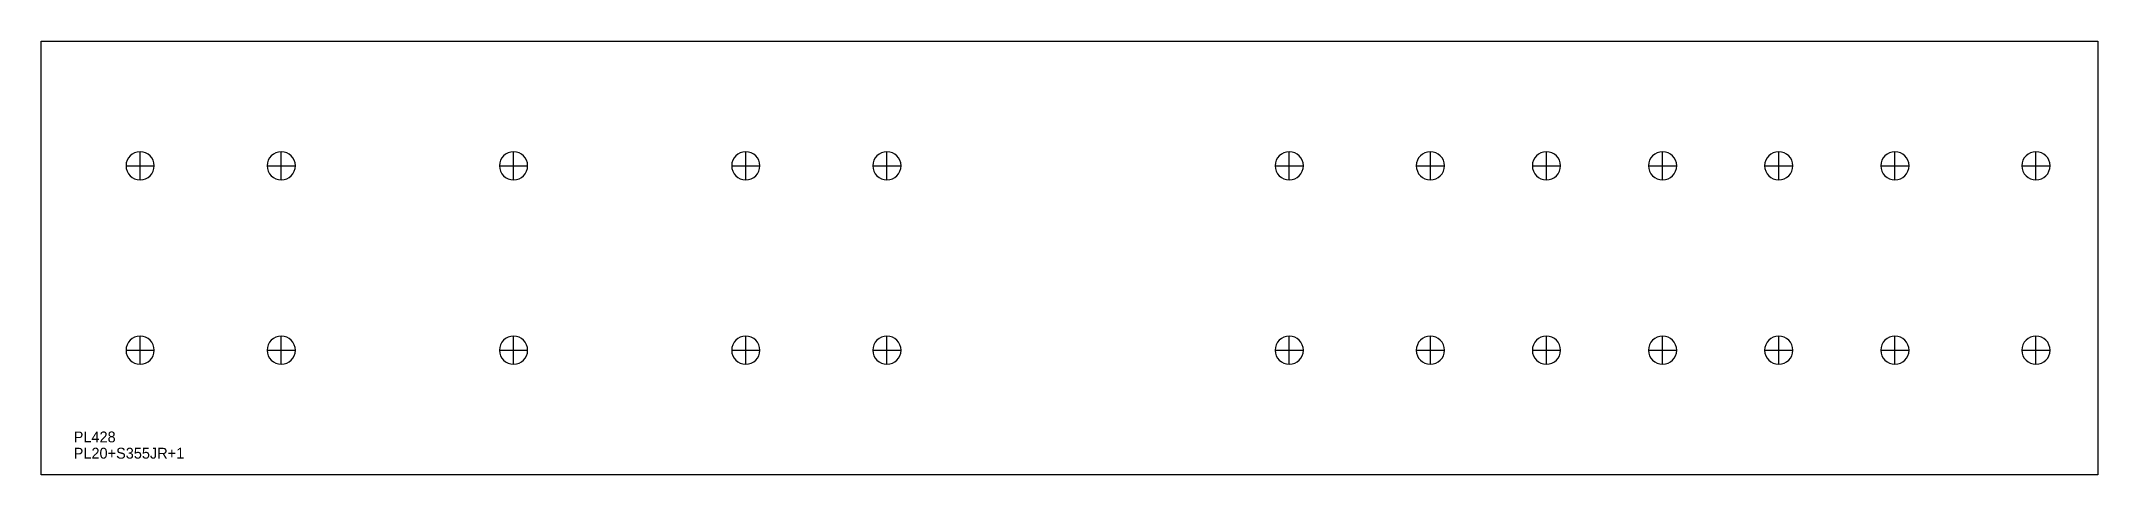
# Model space of a CAD drawing. Extents: x 0 to 1895, y 0 to 400.
import ezdxf

# ---------------------------------------------------------------- set-up
doc = ezdxf.new("R2010")
doc.units = 0
for name, color, linetype in [('27', 7, 'CONTINUOUS'), ('CUT', 7, 'CONTINUOUS'), ('SCRIBE', 3, 'CONTINUOUS'), ('TEXT', 7, 'CONTINUOUS')]:
    doc.layers.add(name, color=color, linetype=linetype)

msp = doc.modelspace()

# ---------------------------------------------------------------- linework, layer by layer
at = {"layer": '27', "color": 7, "linetype": 'CONTINUOUS'}
for p, q in [((78.23, 285), (104.23, 285)), ((91.23, 272), (91.23, 298)), ((208.23, 285), (234.23, 285)), ((221.23, 272), (221.23, 298)), ((422.23, 285), (448.23, 285)), ((435.23, 272), (435.23, 298)), ((636.23, 285), (662.23, 285)), ((649.23, 272), (649.23, 298)), ((766.23, 285), (792.23, 285)), ((779.23, 272), (779.23, 298)), ((1136.88, 285), (1162.88, 285)), ((1149.88, 272), (1149.88, 298)), ((1266.88, 285), (1292.88, 285)), ((1279.88, 272), (1279.88, 298)), ((1373.88, 285), (1399.88, 285)), ((1386.88, 272), (1386.88, 298)), ((1480.88, 285), (1506.88, 285)), ((1493.88, 272), (1493.88, 298)), ((1587.88, 285), (1613.88, 285)), ((1600.88, 272), (1600.88, 298)), ((1694.88, 285), (1720.88, 285)), ((1707.88, 272), (1707.88, 298)), ((1824.88, 285), (1850.88, 285)), ((1837.88, 272), (1837.88, 298)), ((78.23, 115), (104.23, 115)), ((91.23, 102), (91.23, 128)), ((208.23, 115), (234.23, 115)), ((221.23, 102), (221.23, 128)), ((422.23, 115), (448.23, 115)), ((435.23, 102), (435.23, 128)), ((636.23, 115), (662.23, 115)), ((649.23, 102), (649.23, 128)), ((766.23, 115), (792.23, 115)), ((779.23, 102), (779.23, 128)), ((1136.88, 115), (1162.88, 115)), ((1149.88, 102), (1149.88, 128)), ((1266.88, 115), (1292.88, 115)), ((1279.88, 102), (1279.88, 128)), ((1373.88, 115), (1399.88, 115)), ((1386.88, 102), (1386.88, 128)), ((1480.88, 115), (1506.88, 115)), ((1493.88, 102), (1493.88, 128)), ((1587.88, 115), (1613.88, 115)), ((1600.88, 102), (1600.88, 128)), ((1694.88, 115), (1720.88, 115)), ((1707.88, 102), (1707.88, 128)), ((1824.88, 115), (1850.88, 115)), ((1837.88, 102), (1837.88, 128))]:
    msp.add_line(p, q, dxfattribs=at)
for points in [[(91.23, 298, 1), (91.23, 272, 1)], [(221.23, 298, 1), (221.23, 272, 1)], [(435.23, 298, 1), (435.23, 272, 1)], [(649.23, 298, 1), (649.23, 272, 1)], [(779.23, 298, 1), (779.23, 272, 1)], [(1149.88, 298, 1), (1149.88, 272, 1)], [(1279.88, 298, 1), (1279.88, 272, 1)], [(1386.88, 298, 1), (1386.88, 272, 1)], [(1493.88, 298, 1), (1493.88, 272, 1)], [(1600.88, 298, 1), (1600.88, 272, 1)], [(1707.88, 298, 1), (1707.88, 272, 1)], [(1837.88, 298, 1), (1837.88, 272, 1)], [(91.23, 128, 1), (91.23, 102, 1)], [(221.23, 128, 1), (221.23, 102, 1)], [(435.23, 128, 1), (435.23, 102, 1)], [(649.23, 128, 1), (649.23, 102, 1)], [(779.23, 128, 1), (779.23, 102, 1)], [(1149.88, 128, 1), (1149.88, 102, 1)], [(1279.88, 128, 1), (1279.88, 102, 1)], [(1386.88, 128, 1), (1386.88, 102, 1)], [(1493.88, 128, 1), (1493.88, 102, 1)], [(1600.88, 128, 1), (1600.88, 102, 1)], [(1707.88, 128, 1), (1707.88, 102, 1)], [(1837.88, 128, 1), (1837.88, 102, 1)]]:
    msp.add_lwpolyline(points, format="xyb", close=True, dxfattribs=at)
at = {"layer": 'CUT', "color": 7, "linetype": 'CONTINUOUS'}
msp.add_lwpolyline([(0, 0), (0, 400), (1894.88, 400), (1894.88, 0)], close=True, dxfattribs=at)

# ---------------------------------------------------------------- texts
at = {"layer": 'SCRIBE', "color": 3}
msp.add_text('PL428', height=10, dxfattribs=at).set_placement((30, 30))
at = {"layer": 'TEXT', "color": 7}
msp.add_text('PL20+S355JR+1', height=10, dxfattribs=at).set_placement((30, 15))

doc.saveas('drawing.dxf')
